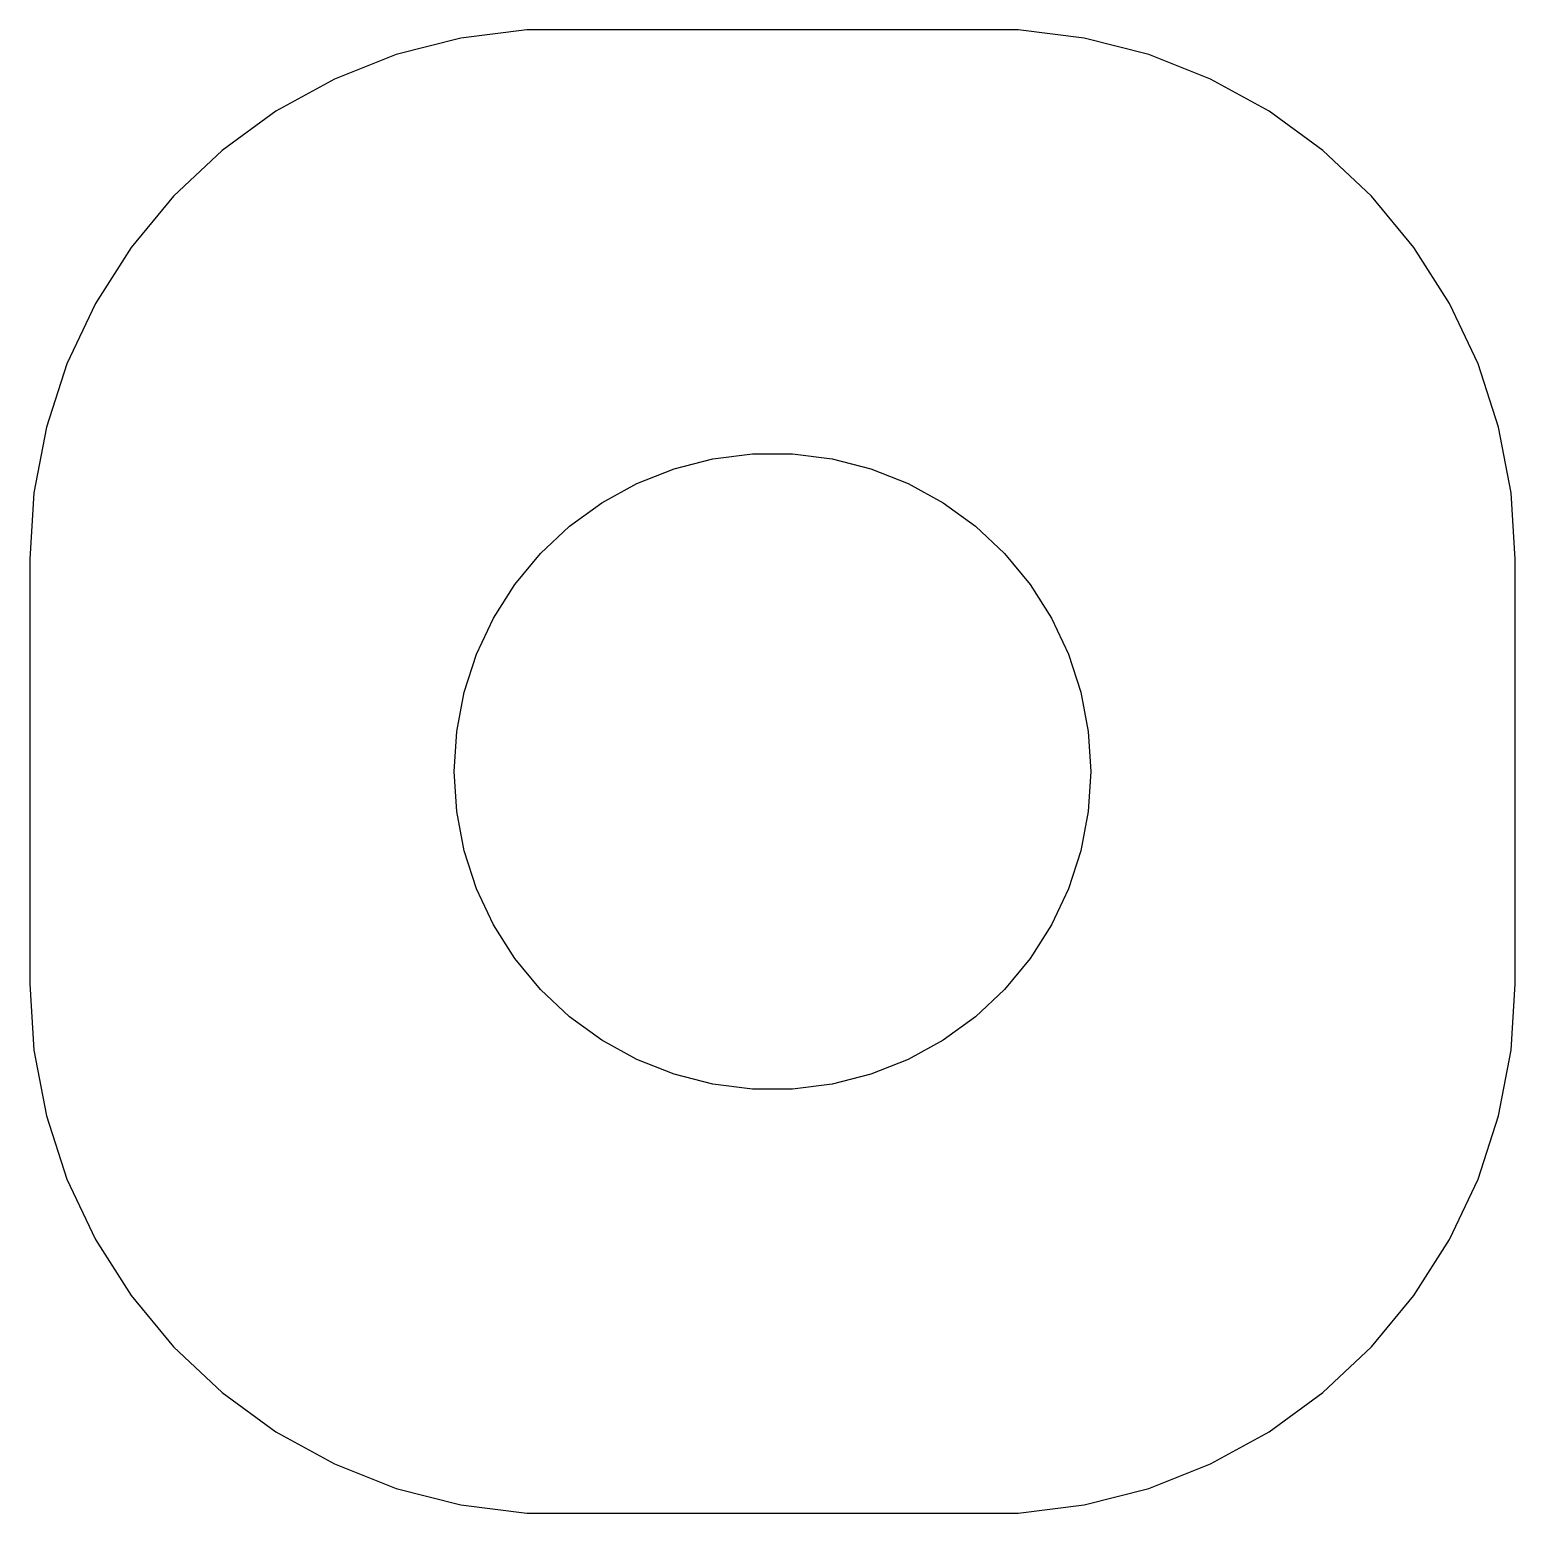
# Model space of a CAD drawing. Header units: metres. Extents: x -3.5 to 3.5, y -3.5 to 3.5.
import ezdxf

# ---------------------------------------------------------------- set-up
doc = ezdxf.new("R2010")
doc.units = ezdxf.units.M

msp = doc.modelspace()

# ---------------------------------------------------------------- linework, layer by layer
for p, q in [((-1.46844, 3.4557), (-1.77254, 3.37764)), ((-1.15697, 3.49506), (-1.46844, 3.4557)), ((1.15697, 3.49506), (-1.15697, 3.49506)), ((1.46844, 3.4557), (1.15697, 3.49506)), ((1.77254, 3.37764), (1.46844, 3.4557)), ((-1.77254, 3.37764), (-2.06444, 3.26205)), ((2.06444, 3.26205), (1.77254, 3.37764)), ((-2.06444, 3.26205), (-2.33955, 3.11081)), ((2.33955, 3.11081), (2.06444, 3.26205)), ((-2.33955, 3.11081), (-2.59355, 2.92627)), ((2.59355, 2.92627), (2.33955, 3.11081)), ((-2.59355, 2.92627), (-2.82242, 2.71136)), ((2.82242, 2.71136), (2.59355, 2.92627)), ((-2.82242, 2.71136), (-3.02254, 2.46945)), ((3.02254, 2.46945), (2.82242, 2.71136)), ((-3.02254, 2.46945), (-3.19077, 2.20438)), ((3.19077, 2.20438), (3.02254, 2.46945)), ((-3.19077, 2.20438), (-3.32443, 1.9203)), ((3.32443, 1.9203), (3.19077, 2.20438)), ((-3.32443, 1.9203), (-3.42145, 1.62172)), ((3.42145, 1.62172), (3.32443, 1.9203)), ((-3.42145, 1.62172), (-3.48029, 1.31332)), ((3.48029, 1.31332), (3.42145, 1.62172)), ((-0.463516, 1.42657), (-0.281067, 1.47342)), ((-0.281067, 1.47342), (-0.094177, 1.49704)), ((-0.094177, 1.49704), (0.094177, 1.49704)), ((0.094177, 1.49704), (0.281067, 1.47342)), ((0.281067, 1.47342), (0.463516, 1.42657)), ((-0.638657, 1.35724), (-0.463516, 1.42657)), ((0.463516, 1.42657), (0.638657, 1.35724)), ((-0.803726, 1.26648), (-0.638657, 1.35724)), ((0.638657, 1.35724), (0.803726, 1.26648)), ((-3.48029, 1.31332), (-3.5, 1)), ((-0.956131, 1.15576), (-0.803726, 1.26648)), ((0.803726, 1.26648), (0.956131, 1.15576)), ((3.5, 1), (3.48029, 1.31332)), ((-1.09344, 1.02681), (-0.956131, 1.15576)), ((0.956131, 1.15576), (1.09344, 1.02681)), ((-3.5, 1), (-3.5, -1)), ((-1.21352, 0.881668), (-1.09344, 1.02681)), ((1.09344, 1.02681), (1.21352, 0.881668)), ((3.5, -1), (3.5, 1)), ((-1.31445, 0.722626), (-1.21352, 0.881668)), ((1.21352, 0.881668), (1.31445, 0.722626)), ((-1.39465, 0.552185), (-1.31445, 0.722626)), ((1.31445, 0.722626), (1.39465, 0.552185)), ((-1.45287, 0.373032), (-1.39465, 0.552185)), ((1.39465, 0.552185), (1.45287, 0.373032)), ((-1.48816, 0.187988), (-1.45287, 0.373032)), ((1.45287, 0.373032), (1.48816, 0.187988)), ((-1.5, 0), (-1.48816, 0.187988)), ((1.48816, 0.187988), (1.5, 0)), ((-1.48816, -0.187988), (-1.5, 0)), ((1.5, 0), (1.48816, -0.187988)), ((-1.45287, -0.373032), (-1.48816, -0.187988)), ((1.48816, -0.187988), (1.45287, -0.373032)), ((-1.39465, -0.552185), (-1.45287, -0.373032)), ((1.45287, -0.373032), (1.39465, -0.552185)), ((-1.31445, -0.722626), (-1.39465, -0.552185)), ((1.39465, -0.552185), (1.31445, -0.722626)), ((-1.21352, -0.881668), (-1.31445, -0.722626)), ((1.31445, -0.722626), (1.21352, -0.881668)), ((-1.09344, -1.02681), (-1.21352, -0.881668)), ((1.21352, -0.881668), (1.09344, -1.02681)), ((-3.5, -1), (-3.48029, -1.31332)), ((-0.956131, -1.15576), (-1.09344, -1.02681)), ((1.09344, -1.02681), (0.956131, -1.15576)), ((3.48029, -1.31332), (3.5, -1)), ((-0.803726, -1.26648), (-0.956131, -1.15576)), ((0.956131, -1.15576), (0.803726, -1.26648)), ((-3.48029, -1.31332), (-3.42145, -1.62172)), ((-0.638657, -1.35724), (-0.803726, -1.26648)), ((0.803726, -1.26648), (0.638657, -1.35724)), ((3.42145, -1.62172), (3.48029, -1.31332)), ((-0.463516, -1.42657), (-0.638657, -1.35724)), ((0.638657, -1.35724), (0.463516, -1.42657)), ((-0.281067, -1.47342), (-0.463516, -1.42657)), ((0.463516, -1.42657), (0.281067, -1.47342)), ((-0.094177, -1.49704), (-0.281067, -1.47342)), ((0.094177, -1.49704), (-0.094177, -1.49704)), ((0.281067, -1.47342), (0.094177, -1.49704)), ((-3.42145, -1.62172), (-3.32443, -1.9203)), ((3.32443, -1.9203), (3.42145, -1.62172)), ((-3.32443, -1.9203), (-3.19077, -2.20438)), ((3.19077, -2.20438), (3.32443, -1.9203)), ((-3.19077, -2.20438), (-3.02254, -2.46945)), ((3.02254, -2.46945), (3.19077, -2.20438)), ((-3.02254, -2.46945), (-2.82242, -2.71136)), ((2.82242, -2.71136), (3.02254, -2.46945)), ((-2.82242, -2.71136), (-2.59355, -2.92627)), ((2.59355, -2.92627), (2.82242, -2.71136)), ((-2.59355, -2.92627), (-2.33955, -3.11081)), ((2.33955, -3.11081), (2.59355, -2.92627)), ((-2.33955, -3.11081), (-2.06444, -3.26205)), ((2.06444, -3.26205), (2.33955, -3.11081)), ((-2.06444, -3.26205), (-1.77254, -3.37764)), ((1.77254, -3.37764), (2.06444, -3.26205)), ((-1.77254, -3.37764), (-1.46844, -3.4557)), ((1.46844, -3.4557), (1.77254, -3.37764)), ((-1.46844, -3.4557), (-1.15697, -3.49506)), ((-1.15697, -3.49506), (1.15697, -3.49506)), ((1.15697, -3.49506), (1.46844, -3.4557))]:
    msp.add_line(p, q)

doc.saveas('drawing.dxf')
